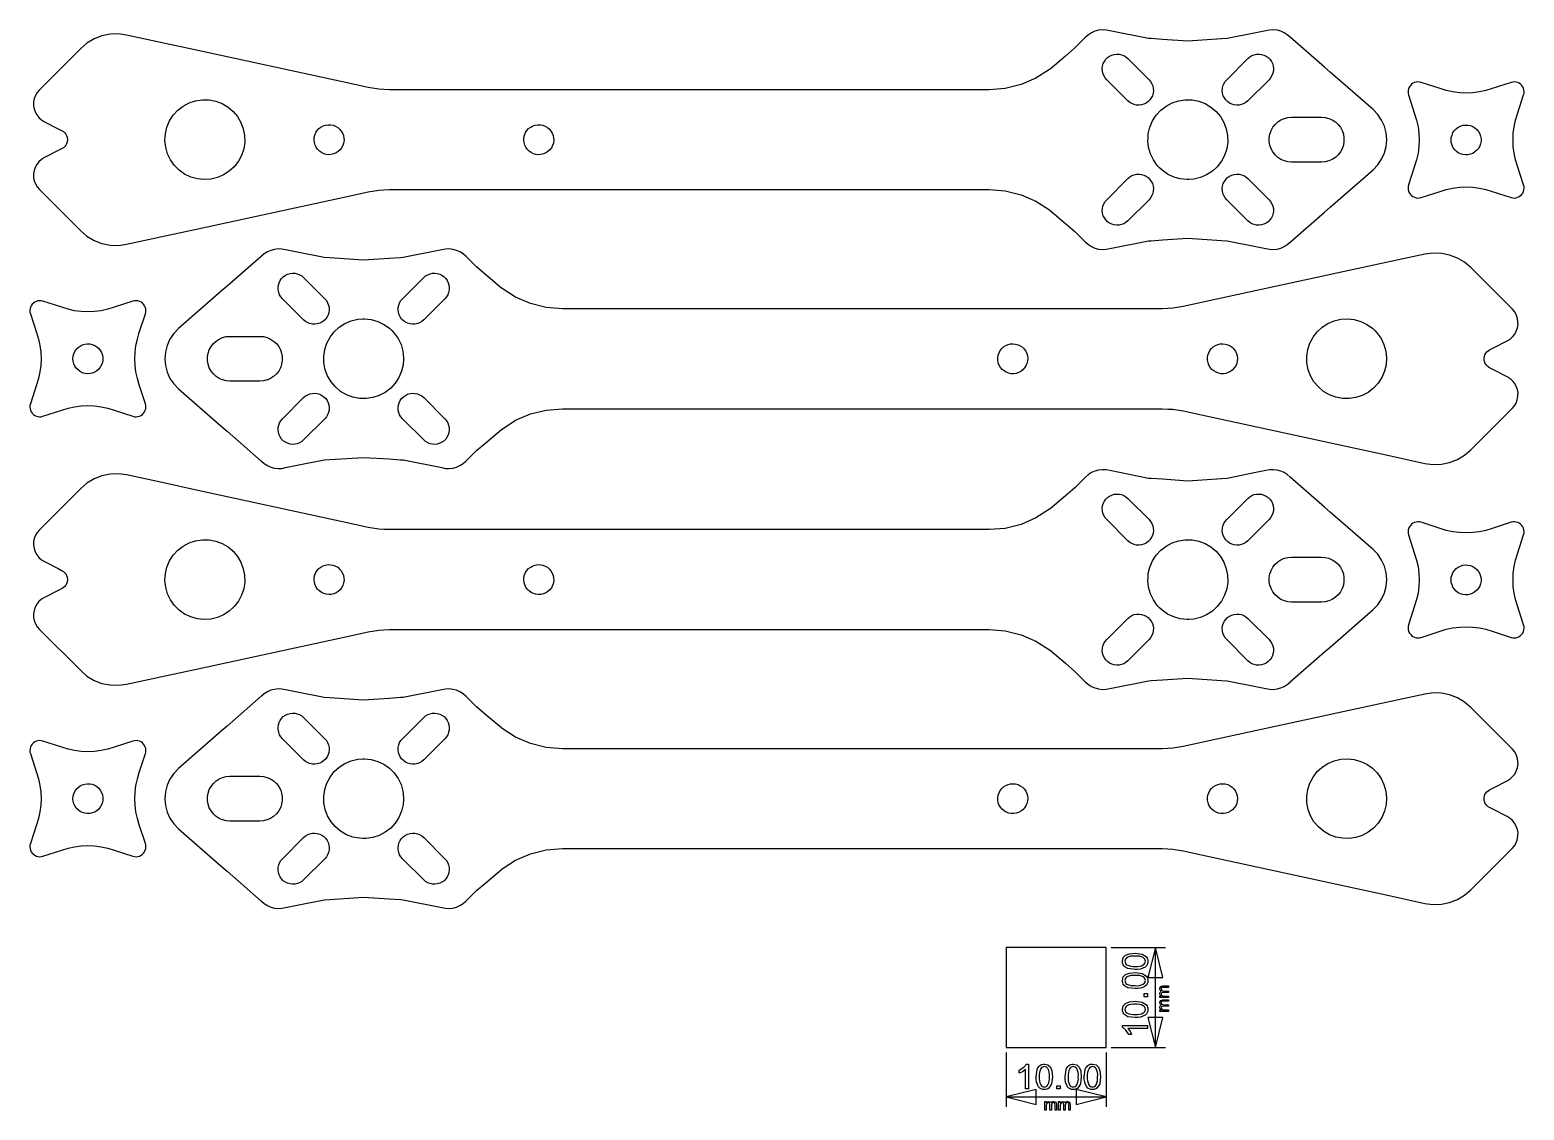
# Model space of a CAD drawing. Header units: millimetres. Extents: x 406 to 556, y -8 to 100.
import ezdxf

# ---------------------------------------------------------------- set-up
doc = ezdxf.new("R2010")
doc.units = ezdxf.units.MM
doc.header["$MEASUREMENT"] = 0
for name, color, linetype, true_color in [('aux', 2, 'Continuous', 0xffff00), ('corte ext', 1, 'Continuous', 0xff0000), ('corte int', 4, 'Continuous', 0x00ffff)]:
    doc.layers.add(name, color=color, linetype=linetype, true_color=true_color)

msp = doc.modelspace()

# ---------------------------------------------------------------- linework, layer by layer
at = {"layer": 'aux'}
for p, q in [((514.18, 8.21), (519.61, 8.21)), ((518.61, 8.21), (517.86, 5.21)), ((519.36, 5.21), (518.61, 8.21)), ((518.61, -1.79), (518.61, 8.21)), ((517.86, 5.21), (519.36, 5.21)), ((517.86, 1.21), (518.61, -1.79)), ((519.36, 1.21), (517.86, 1.21)), ((518.61, -1.79), (519.36, 1.21)), ((503.68, -2.29), (503.68, -7.75)), ((513.68, -2.29), (513.68, -7.75)), ((514.18, -1.79), (519.61, -1.79)), ((506.68, -6), (503.68, -6.75)), ((503.68, -6.75), (506.68, -7.5)), ((503.68, -6.75), (513.68, -6.75)), ((506.68, -7.5), (506.68, -6)), ((510.68, -6), (510.68, -7.5)), ((513.68, -6.75), (510.68, -6)), ((510.68, -7.5), (513.68, -6.75))]:
    msp.add_line(p, q, dxfattribs=at)
for points in [[(503.68, -1.79), (513.68, -1.79), (513.68, 8.21), (503.68, 8.21)], [(517.81, 3.28), (517.48, 3.28), (517.48, 3.61), (517.81, 3.61)], [(517.81, 0.42), (517.81, 0.12), (515.86, 0.12), (516.07, -0.17), (516.23, -0.5), (515.94, -0.5), (515.64, -0.05), (515.31, 0.23), (515.31, 0.42)], [(505.89, -5.95), (505.59, -5.95), (505.59, -4.01), (505.3, -4.22), (504.97, -4.37), (504.97, -4.08), (505.42, -3.78), (505.7, -3.45), (505.89, -3.45)], [(508.75, -5.95), (508.75, -5.62), (509.08, -5.62), (509.08, -5.95)]]:
    msp.add_lwpolyline(points, close=True, dxfattribs=at)
for points in [[(516.59, 6.02), (515.86, 6.11, -0.154466), (515.46, 6.38, -0.187755), (515.31, 6.84), (515.38, 7.2), (515.62, 7.44), (516, 7.59), (516.59, 7.65), (517.29, 7.56), (517.72, 7.29, -0.165548), (517.85, 6.84, -0.241513), (517.6, 6.26, -0.152463)], [(516.59, 6.32, 0.145958), (517.4, 6.48, 0.561777), (517.4, 7.2, 0.145958), (516.59, 7.35, 0.145827), (515.76, 7.2, 0.245653), (515.56, 6.84, 0.27203), (515.74, 6.49, 0.138863)], [(516.59, 4.1), (515.86, 4.19, -0.154466), (515.46, 4.46, -0.187755), (515.31, 4.91), (515.38, 5.27), (515.62, 5.51), (516, 5.66), (516.59, 5.72), (517.29, 5.63), (517.72, 5.36, -0.165548), (517.85, 4.91, -0.241513), (517.6, 4.34, -0.152463)], [(516.59, 4.4, 0.145958), (517.4, 4.55, 0.561777), (517.4, 5.27, 0.145958), (516.59, 5.42, 0.145827), (515.76, 5.27, 0.245653), (515.56, 4.91, 0.27203), (515.74, 4.56, 0.138863)], [(519.93, 3.2), (519.06, 3.2), (519.06, 3.33), (519.19, 3.33), (519.09, 3.44), (519.05, 3.59), (519.09, 3.75), (519.2, 3.83, -0.266819), (519.05, 4.1), (519.12, 4.3), (519.34, 4.37), (519.93, 4.37), (519.93, 4.22), (519.39, 4.22), (519.26, 4.21), (519.2, 4.16), (519.18, 4.07), (519.24, 3.92), (519.43, 3.86), (519.93, 3.86), (519.93, 3.71), (519.37, 3.71), (519.22, 3.68), (519.18, 3.56), (519.21, 3.44), (519.3, 3.37), (519.48, 3.34), (519.93, 3.34)], [(516.59, 1.2), (515.86, 1.29, -0.154466), (515.46, 1.57, -0.187755), (515.31, 2.02), (515.38, 2.38), (515.62, 2.62), (516, 2.77), (516.59, 2.83), (517.29, 2.74), (517.72, 2.47, -0.165548), (517.85, 2.02, -0.241513), (517.6, 1.45, -0.152463)], [(516.59, 1.51, 0.145958), (517.4, 1.66, 0.561777), (517.4, 2.38, 0.145958), (516.59, 2.53, 0.145827), (515.76, 2.38, 0.245653), (515.56, 2.02, 0.27203), (515.74, 1.67, 0.138863)], [(519.93, 1.82), (519.06, 1.82), (519.06, 1.95), (519.19, 1.95), (519.09, 2.06), (519.05, 2.21), (519.09, 2.36), (519.2, 2.45, -0.266819), (519.05, 2.72), (519.12, 2.92), (519.34, 2.98), (519.93, 2.98), (519.93, 2.84), (519.39, 2.84), (519.26, 2.83), (519.2, 2.77), (519.18, 2.69), (519.24, 2.53), (519.43, 2.47), (519.93, 2.47), (519.93, 2.33), (519.37, 2.33), (519.22, 2.29), (519.18, 2.18), (519.21, 2.06), (519.3, 1.99), (519.48, 1.96), (519.93, 1.96)], [(506.67, -4.73), (506.76, -4.01, -0.154466), (507.04, -3.6, -0.187755), (507.49, -3.45), (507.85, -3.53), (508.09, -3.77), (508.24, -4.14), (508.3, -4.73), (508.21, -5.44), (507.94, -5.86, -0.165548), (507.49, -6, -0.241513), (506.91, -5.74, -0.152463)], [(506.98, -4.73, 0.145958), (507.13, -5.54, 0.561777), (507.85, -5.54, 0.145958), (508, -4.73, 0.145827), (507.85, -3.9, 0.245653), (507.49, -3.71, 0.27203), (507.14, -3.89, 0.138863)], [(509.57, -4.73), (509.66, -4.01, -0.154466), (509.93, -3.6, -0.187755), (510.38, -3.45), (510.74, -3.53), (510.98, -3.77), (511.13, -4.14), (511.19, -4.73), (511.1, -5.44), (510.83, -5.86, -0.165548), (510.38, -6, -0.241513), (509.81, -5.74, -0.152463)], [(509.87, -4.73, 0.145958), (510.02, -5.54, 0.561777), (510.74, -5.54, 0.145958), (510.89, -4.73, 0.145827), (510.74, -3.9, 0.245653), (510.38, -3.71, 0.27203), (510.03, -3.89, 0.138863)], [(511.49, -4.73), (511.58, -4.01, -0.154466), (511.85, -3.6, -0.187755), (512.31, -3.45), (512.67, -3.53), (512.91, -3.77), (513.06, -4.14), (513.12, -4.73), (513.03, -5.44), (512.76, -5.86, -0.165548), (512.31, -6, -0.241513), (511.73, -5.74, -0.152463)], [(511.79, -4.73, 0.145958), (511.95, -5.54, 0.561777), (512.67, -5.54, 0.145958), (512.82, -4.73, 0.145827), (512.67, -3.9, 0.245653), (512.31, -3.71, 0.27203), (511.96, -3.89, 0.138863)], [(507.54, -8.07), (507.54, -7.2), (507.67, -7.2), (507.67, -7.33), (507.78, -7.23), (507.93, -7.19), (508.09, -7.23), (508.17, -7.34, -0.266819), (508.44, -7.19), (508.64, -7.26), (508.71, -7.48), (508.71, -8.07), (508.56, -8.07), (508.56, -7.53), (508.55, -7.4), (508.5, -7.34), (508.41, -7.32), (508.26, -7.38), (508.2, -7.57), (508.2, -8.07), (508.05, -8.07), (508.05, -7.51), (508.02, -7.37), (507.9, -7.32), (507.78, -7.35), (507.71, -7.44), (507.68, -7.62), (507.68, -8.07)], [(508.92, -8.07), (508.92, -7.2), (509.05, -7.2), (509.05, -7.33), (509.16, -7.23), (509.31, -7.19), (509.47, -7.23), (509.56, -7.34, -0.266819), (509.82, -7.19), (510.02, -7.26), (510.09, -7.48), (510.09, -8.07), (509.95, -8.07), (509.95, -7.53), (509.93, -7.4), (509.88, -7.34), (509.79, -7.32), (509.64, -7.38), (509.58, -7.57), (509.58, -8.07), (509.43, -8.07), (509.43, -7.51), (509.4, -7.37), (509.28, -7.32), (509.17, -7.35), (509.09, -7.44), (509.07, -7.62), (509.07, -8.07)]]:
    msp.add_lwpolyline(points, format="xyb", close=True, dxfattribs=at)
at = {"layer": 'corte ext'}
for points in [[(540.41, 92.13), (536.11, 95.87), (535.55, 96.37), (532.11, 99.37), (532.1, 99.38), (531.82, 99.62), (531.5, 99.82), (531.16, 99.97), (530.8, 100.07), (530.42, 100.11), (530.05, 100.09), (529.68, 100.02), (528.68, 99.82), (525.81, 99.25), (525.24, 99.21), (521.86, 98.99), (519.31, 99.15), (518.18, 99.23), (517.91, 99.25), (514.04, 100.02), (513.67, 100.09), (513.29, 100.11), (512.92, 100.07), (512.56, 99.97), (512.22, 99.82), (511.9, 99.62), (511.62, 99.38), (510.55, 98.31), (509.59, 97.49), (508.06, 96.19), (508.01, 96.15), (506.64, 95.28), (505.15, 94.64), (503.58, 94.25), (501.96, 94.11), (487.29, 94.11), (477.29, 94.11), (451.36, 94.11), (441.91, 94.11), (441.33, 94.15), (440.84, 94.17), (439.79, 94.34), (437.2, 94.9), (422.41, 98.11), (419.45, 98.75), (415.58, 99.59), (414.76, 99.7), (413.93, 99.67), (413.11, 99.5), (412.34, 99.2), (411.62, 98.78), (410.99, 98.24), (406.85, 94.1), (406.63, 93.84), (406.46, 93.55), (406.34, 93.23), (406.27, 92.89), (406.27, 92.66), (406.27, 92.55), (406.32, 92.21), (406.43, 91.89), (406.59, 91.59), (406.81, 91.32), (407.06, 91.09), (407.35, 90.91), (408.72, 90.21), (409.12, 90), (409.26, 89.92), (409.39, 89.8), (409.49, 89.67), (409.58, 89.52), (409.63, 89.37), (409.65, 89.28), (409.66, 89.2), (409.66, 89.03), (409.65, 88.95), (409.63, 88.86), (409.58, 88.7), (409.49, 88.56), (409.39, 88.43), (409.26, 88.31), (409.12, 88.22), (408.72, 88.02), (407.35, 87.32), (407.06, 87.14), (406.81, 86.91), (406.59, 86.64), (406.43, 86.34), (406.32, 86.02), (406.27, 85.68), (406.27, 85.57), (406.27, 85.34), (406.34, 85), (406.46, 84.68), (406.63, 84.39), (406.85, 84.13), (410.99, 79.99), (411.62, 79.45), (412.34, 79.03), (413.11, 78.73), (413.93, 78.56), (414.76, 78.53), (415.58, 78.64), (419.45, 79.48), (422.41, 80.12), (437.2, 83.33), (439.79, 83.89), (440.84, 84.06), (441.33, 84.08), (441.91, 84.11), (451.36, 84.11), (487.29, 84.11), (501.96, 84.11), (503.58, 83.98), (505.15, 83.59), (506.64, 82.95), (508.01, 82.08), (508.06, 82.03), (509.59, 80.73), (510.55, 79.92), (511.62, 78.85), (511.9, 78.61), (512.22, 78.41), (512.56, 78.26), (512.92, 78.16), (513.29, 78.12), (513.67, 78.14), (514.04, 78.21), (517.91, 78.98), (518.18, 79), (519.31, 79.08), (521.86, 79.24), (525.24, 79.02), (525.81, 78.98), (528.68, 78.41), (529.68, 78.21), (530.05, 78.14), (530.42, 78.12), (530.8, 78.16), (531.16, 78.26), (531.5, 78.41), (531.82, 78.61), (532.1, 78.85), (532.11, 78.86), (535.55, 81.86), (536.11, 82.35), (540.41, 86.1), (540.88, 86.59), (541.26, 87.16), (541.55, 87.78), (541.72, 88.44), (541.78, 89.11), (541.72, 89.79), (541.55, 90.45), (541.26, 91.07), (540.88, 91.64)], [(543.91, 84.25), (543.93, 84.08), (543.97, 83.92), (544.05, 83.77), (544.14, 83.63), (544.26, 83.51), (544.4, 83.41), (544.55, 83.34), (544.72, 83.29), (544.88, 83.27), (545.05, 83.28), (545.22, 83.32), (547.11, 83.93), (547.74, 84.13), (548.39, 84.27), (549.05, 84.36), (549.72, 84.39), (550.39, 84.36), (551.05, 84.27), (551.7, 84.13), (552.34, 83.93), (554.22, 83.32), (554.39, 83.28), (554.56, 83.27), (554.72, 83.29), (554.89, 83.34), (555.04, 83.41), (555.18, 83.51), (555.3, 83.63), (555.39, 83.77), (555.47, 83.92), (555.51, 84.08), (555.53, 84.25), (555.52, 84.42), (555.48, 84.58), (554.87, 86.47), (554.67, 87.11), (554.53, 87.76), (554.45, 88.42), (554.42, 89.08), (554.45, 89.75), (554.53, 90.41), (554.67, 91.06), (554.87, 91.7), (555.48, 93.59), (555.52, 93.75), (555.53, 93.92), (555.51, 94.09), (555.47, 94.25), (555.39, 94.4), (555.3, 94.54), (555.18, 94.66), (555.04, 94.76), (554.89, 94.83), (554.72, 94.88), (554.56, 94.89), (554.39, 94.88), (554.22, 94.85), (552.34, 94.24), (551.7, 94.04), (551.05, 93.89), (550.39, 93.81), (549.72, 93.78), (549.05, 93.81), (548.39, 93.89), (547.74, 94.04), (547.11, 94.24), (545.22, 94.85), (545.05, 94.88), (544.88, 94.89), (544.72, 94.88), (544.55, 94.83), (544.4, 94.76), (544.26, 94.66), (544.14, 94.54), (544.05, 94.4), (543.97, 94.25), (543.93, 94.09), (543.91, 93.92), (543.92, 93.75), (543.96, 93.59), (544.57, 91.7), (544.77, 91.06), (544.91, 90.41), (545, 89.75), (545.02, 89.08), (545, 88.42), (544.91, 87.76), (544.77, 87.11), (544.57, 86.47), (543.96, 84.58), (543.92, 84.42)], [(420.78, 64.16), (425.07, 60.41), (425.64, 59.92), (429.07, 56.92), (429.08, 56.91), (429.37, 56.67), (429.68, 56.47), (430.03, 56.32), (430.39, 56.22), (430.76, 56.18), (431.13, 56.19), (431.5, 56.27), (432.51, 56.47), (435.38, 57.04), (435.95, 57.08), (439.32, 57.3), (441.87, 57.14), (443.01, 57.06), (443.27, 57.04), (447.15, 56.27), (447.52, 56.19), (447.89, 56.18), (448.26, 56.22), (448.62, 56.32), (448.97, 56.47), (449.28, 56.67), (449.57, 56.91), (450.64, 57.98), (451.59, 58.79), (453.12, 60.09), (453.18, 60.14), (454.54, 61.01), (456.03, 61.65), (457.61, 62.04), (459.22, 62.17), (473.9, 62.17), (483.9, 62.17), (509.82, 62.17), (519.28, 62.17), (519.86, 62.14), (520.34, 62.12), (521.4, 61.95), (523.98, 61.39), (538.77, 58.18), (541.73, 57.54), (545.6, 56.7), (546.43, 56.59), (547.26, 56.62), (548.07, 56.79), (548.85, 57.09), (549.56, 57.51), (550.2, 58.05), (554.34, 62.18), (554.56, 62.45), (554.73, 62.74), (554.85, 63.06), (554.91, 63.4), (554.91, 63.63), (554.92, 63.74), (554.86, 64.08), (554.75, 64.4), (554.59, 64.7), (554.38, 64.97), (554.12, 65.2), (553.83, 65.38), (552.46, 66.08), (552.07, 66.28), (551.92, 66.37), (551.8, 66.49), (551.69, 66.62), (551.61, 66.76), (551.55, 66.92), (551.54, 67.01), (551.52, 67.09), (551.52, 67.26), (551.54, 67.34), (551.55, 67.42), (551.61, 67.58), (551.69, 67.73), (551.8, 67.86), (551.92, 67.98), (552.07, 68.06), (552.46, 68.27), (553.83, 68.97), (554.12, 69.15), (554.38, 69.38), (554.59, 69.65), (554.75, 69.95), (554.86, 70.27), (554.92, 70.61), (554.91, 70.72), (554.91, 70.95), (554.85, 71.29), (554.73, 71.61), (554.56, 71.9), (554.34, 72.16), (550.2, 76.3), (549.56, 76.84), (548.85, 77.26), (548.07, 77.56), (547.26, 77.73), (546.43, 77.76), (545.6, 77.65), (541.73, 76.81), (538.77, 76.17), (523.98, 72.96), (521.4, 72.4), (520.34, 72.23), (519.86, 72.2), (519.28, 72.17), (509.82, 72.17), (473.9, 72.17), (459.22, 72.17), (457.61, 72.31), (456.03, 72.7), (454.54, 73.34), (453.18, 74.21), (453.12, 74.25), (451.59, 75.55), (450.64, 76.37), (449.57, 77.44), (449.28, 77.68), (448.97, 77.88), (448.62, 78.03), (448.26, 78.13), (447.89, 78.17), (447.52, 78.15), (447.15, 78.08), (443.27, 77.31), (443.01, 77.29), (441.87, 77.21), (439.32, 77.04), (435.95, 77.27), (435.38, 77.31), (432.51, 77.88), (431.5, 78.08), (431.13, 78.15), (430.76, 78.17), (430.39, 78.13), (430.03, 78.03), (429.68, 77.88), (429.37, 77.68), (429.08, 77.44), (429.07, 77.43), (425.64, 74.43), (425.07, 73.93), (420.78, 70.19), (420.3, 69.7), (419.92, 69.13), (419.64, 68.51), (419.47, 67.85), (419.41, 67.17), (419.47, 66.49), (419.64, 65.84), (419.92, 65.21), (420.3, 64.65)], [(405.9, 62.34), (405.92, 62.17), (405.97, 62.01), (406.04, 61.86), (406.14, 61.72), (406.26, 61.6), (406.39, 61.5), (406.55, 61.43), (406.71, 61.38), (406.87, 61.36), (407.04, 61.37), (407.21, 61.41), (409.1, 62.02), (409.73, 62.22), (410.38, 62.36), (411.05, 62.45), (411.71, 62.48), (412.38, 62.45), (413.04, 62.36), (413.69, 62.22), (414.33, 62.02), (416.22, 61.41), (416.38, 61.37), (416.55, 61.36), (416.72, 61.38), (416.88, 61.43), (417.03, 61.5), (417.17, 61.6), (417.29, 61.72), (417.38, 61.86), (417.46, 62.01), (417.5, 62.17), (417.52, 62.34), (417.51, 62.51), (417.47, 62.67), (416.86, 64.56), (416.67, 65.2), (416.52, 65.85), (416.44, 66.51), (416.41, 67.17), (416.44, 67.84), (416.52, 68.5), (416.67, 69.15), (416.86, 69.79), (417.47, 71.68), (417.51, 71.84), (417.52, 72.01), (417.5, 72.18), (417.46, 72.34), (417.38, 72.49), (417.29, 72.63), (417.17, 72.75), (417.03, 72.85), (416.88, 72.92), (416.72, 72.97), (416.55, 72.99), (416.38, 72.98), (416.22, 72.94), (414.33, 72.33), (413.69, 72.13), (413.04, 71.99), (412.38, 71.9), (411.71, 71.87), (411.05, 71.9), (410.38, 71.99), (409.73, 72.13), (409.1, 72.33), (407.21, 72.94), (407.04, 72.98), (406.87, 72.99), (406.71, 72.97), (406.55, 72.92), (406.39, 72.85), (406.26, 72.75), (406.14, 72.63), (406.04, 72.49), (405.97, 72.34), (405.92, 72.18), (405.9, 72.01), (405.91, 71.84), (405.95, 71.68), (406.56, 69.79), (406.76, 69.15), (406.9, 68.5), (406.99, 67.84), (407.02, 67.17), (406.99, 66.51), (406.9, 65.85), (406.76, 65.2), (406.56, 64.56), (405.95, 62.67), (405.91, 62.51)], [(540.41, 48.08), (536.11, 51.82), (535.55, 52.32), (532.11, 55.32), (532.1, 55.33), (531.82, 55.57), (531.5, 55.77), (531.16, 55.92), (530.8, 56.02), (530.42, 56.06), (530.05, 56.04), (529.68, 55.97), (528.68, 55.77), (525.81, 55.19), (525.24, 55.16), (521.86, 54.93), (519.31, 55.1), (518.18, 55.18), (517.91, 55.19), (514.04, 55.97), (513.67, 56.04), (513.29, 56.06), (512.92, 56.02), (512.56, 55.92), (512.22, 55.77), (511.9, 55.57), (511.62, 55.33), (510.55, 54.26), (509.59, 53.44), (508.06, 52.14), (508.01, 52.1), (506.64, 51.23), (505.15, 50.59), (503.58, 50.19), (501.96, 50.06), (487.29, 50.06), (477.29, 50.06), (451.36, 50.06), (441.91, 50.06), (441.33, 50.09), (440.84, 50.12), (439.79, 50.29), (437.2, 50.85), (422.41, 54.06), (419.45, 54.7), (415.58, 55.54), (414.76, 55.65), (413.93, 55.62), (413.11, 55.45), (412.34, 55.15), (411.62, 54.73), (410.99, 54.19), (406.85, 50.05), (406.63, 49.79), (406.46, 49.5), (406.34, 49.17), (406.27, 48.84), (406.27, 48.61), (406.27, 48.5), (406.32, 48.16), (406.43, 47.84), (406.59, 47.53), (406.81, 47.27), (407.06, 47.04), (407.35, 46.86), (408.72, 46.16), (409.12, 45.95), (409.26, 45.86), (409.39, 45.75), (409.49, 45.62), (409.58, 45.47), (409.63, 45.31), (409.65, 45.23), (409.66, 45.15), (409.66, 44.98), (409.65, 44.89), (409.63, 44.81), (409.58, 44.65), (409.49, 44.51), (409.39, 44.37), (409.26, 44.26), (409.12, 44.17), (408.72, 43.97), (407.35, 43.27), (407.06, 43.09), (406.81, 42.86), (406.59, 42.59), (406.43, 42.29), (406.32, 41.97), (406.27, 41.63), (406.27, 41.52), (406.27, 41.29), (406.34, 40.95), (406.46, 40.63), (406.63, 40.34), (406.85, 40.07), (410.99, 35.94), (411.62, 35.4), (412.34, 34.97), (413.11, 34.67), (413.93, 34.51), (414.76, 34.48), (415.58, 34.59), (419.45, 35.42), (422.41, 36.07), (437.2, 39.27), (439.79, 39.84), (440.84, 40.01), (441.33, 40.03), (441.91, 40.06), (451.36, 40.06), (487.29, 40.06), (501.96, 40.06), (503.58, 39.93), (505.15, 39.54), (506.64, 38.9), (508.01, 38.03), (508.06, 37.98), (509.59, 36.68), (510.55, 35.87), (511.62, 34.8), (511.9, 34.56), (512.22, 34.36), (512.56, 34.21), (512.92, 34.11), (513.29, 34.07), (513.67, 34.08), (514.04, 34.15), (517.91, 34.93), (518.18, 34.95), (519.31, 35.02), (521.86, 35.19), (525.24, 34.97), (525.81, 34.93), (528.68, 34.36), (529.68, 34.15), (530.05, 34.08), (530.42, 34.07), (530.8, 34.11), (531.16, 34.21), (531.5, 34.36), (531.82, 34.56), (532.1, 34.8), (532.11, 34.81), (535.55, 37.81), (536.11, 38.3), (540.41, 42.05), (540.88, 42.54), (541.26, 43.1), (541.55, 43.72), (541.72, 44.38), (541.78, 45.06), (541.72, 45.74), (541.55, 46.4), (541.26, 47.02), (540.88, 47.59)], [(543.91, 40.2), (543.93, 40.03), (543.97, 39.87), (544.05, 39.71), (544.14, 39.58), (544.26, 39.46), (544.4, 39.36), (544.55, 39.29), (544.72, 39.24), (544.88, 39.22), (545.05, 39.23), (545.22, 39.27), (547.11, 39.88), (547.74, 40.08), (548.39, 40.22), (549.05, 40.31), (549.72, 40.34), (550.39, 40.31), (551.05, 40.22), (551.7, 40.08), (552.34, 39.88), (554.22, 39.27), (554.39, 39.23), (554.56, 39.22), (554.72, 39.24), (554.89, 39.29), (555.04, 39.36), (555.18, 39.46), (555.3, 39.58), (555.39, 39.71), (555.47, 39.87), (555.51, 40.03), (555.53, 40.2), (555.52, 40.36), (555.48, 40.53), (554.87, 42.42), (554.67, 43.05), (554.53, 43.71), (554.45, 44.37), (554.42, 45.03), (554.45, 45.7), (554.53, 46.36), (554.67, 47.01), (554.87, 47.65), (555.48, 49.54), (555.52, 49.7), (555.53, 49.87), (555.51, 50.04), (555.47, 50.2), (555.39, 50.35), (555.3, 50.49), (555.18, 50.61), (555.04, 50.71), (554.89, 50.78), (554.72, 50.82), (554.56, 50.84), (554.39, 50.83), (554.22, 50.8), (552.34, 50.18), (551.7, 49.99), (551.05, 49.84), (550.39, 49.76), (549.72, 49.73), (549.05, 49.76), (548.39, 49.84), (547.74, 49.99), (547.11, 50.18), (545.22, 50.8), (545.05, 50.83), (544.88, 50.84), (544.72, 50.82), (544.55, 50.78), (544.4, 50.71), (544.26, 50.61), (544.14, 50.49), (544.05, 50.35), (543.97, 50.2), (543.93, 50.04), (543.91, 49.87), (543.92, 49.7), (543.96, 49.54), (544.57, 47.65), (544.77, 47.01), (544.91, 46.36), (545, 45.7), (545.02, 45.03), (545, 44.37), (544.91, 43.71), (544.77, 43.05), (544.57, 42.42), (543.96, 40.53), (543.92, 40.36)], [(420.78, 20.11), (425.07, 16.36), (425.64, 15.87), (429.07, 12.87), (429.08, 12.86), (429.37, 12.62), (429.68, 12.42), (430.03, 12.27), (430.39, 12.17), (430.76, 12.13), (431.13, 12.14), (431.5, 12.21), (432.51, 12.42), (435.38, 12.99), (435.95, 13.03), (439.32, 13.25), (441.87, 13.08), (443.01, 13.01), (443.27, 12.99), (447.15, 12.21), (447.52, 12.14), (447.89, 12.13), (448.26, 12.17), (448.62, 12.27), (448.97, 12.42), (449.28, 12.62), (449.57, 12.86), (450.64, 13.93), (451.59, 14.74), (453.12, 16.04), (453.18, 16.09), (454.54, 16.96), (456.03, 17.6), (457.61, 17.99), (459.22, 18.12), (473.9, 18.12), (483.9, 18.12), (509.82, 18.12), (519.28, 18.12), (519.86, 18.09), (520.34, 18.07), (521.4, 17.9), (523.98, 17.33), (538.77, 14.13), (541.73, 13.48), (545.6, 12.64), (546.43, 12.54), (547.26, 12.57), (548.07, 12.73), (548.85, 13.03), (549.56, 13.46), (550.2, 14), (554.34, 18.13), (554.56, 18.4), (554.73, 18.69), (554.85, 19.01), (554.91, 19.35), (554.91, 19.58), (554.92, 19.69), (554.86, 20.03), (554.75, 20.35), (554.59, 20.65), (554.38, 20.92), (554.12, 21.15), (553.83, 21.33), (552.46, 22.03), (552.07, 22.23), (551.92, 22.32), (551.8, 22.43), (551.69, 22.57), (551.61, 22.71), (551.55, 22.87), (551.54, 22.95), (551.52, 23.04), (551.52, 23.21), (551.54, 23.29), (551.55, 23.37), (551.61, 23.53), (551.69, 23.68), (551.8, 23.81), (551.92, 23.92), (552.07, 24.01), (552.46, 24.22), (553.83, 24.92), (554.12, 25.1), (554.38, 25.33), (554.59, 25.59), (554.75, 25.89), (554.86, 26.22), (554.92, 26.56), (554.91, 26.67), (554.91, 26.9), (554.85, 27.23), (554.73, 27.55), (554.56, 27.85), (554.34, 28.11), (550.2, 32.25), (549.56, 32.79), (548.85, 33.21), (548.07, 33.51), (547.26, 33.68), (546.43, 33.71), (545.6, 33.6), (541.73, 32.76), (538.77, 32.12), (523.98, 28.91), (521.4, 28.35), (520.34, 28.18), (519.86, 28.15), (519.28, 28.12), (509.82, 28.12), (473.9, 28.12), (459.22, 28.12), (457.61, 28.25), (456.03, 28.64), (454.54, 29.28), (453.18, 30.16), (453.12, 30.2), (451.59, 31.5), (450.64, 32.31), (449.57, 33.39), (449.28, 33.63), (448.97, 33.83), (448.62, 33.98), (448.26, 34.07), (447.89, 34.12), (447.52, 34.1), (447.15, 34.03), (443.27, 33.25), (443.01, 33.24), (441.87, 33.16), (439.32, 32.99), (435.95, 33.22), (435.38, 33.25), (432.51, 33.83), (431.5, 34.03), (431.13, 34.1), (430.76, 34.12), (430.39, 34.07), (430.03, 33.98), (429.68, 33.83), (429.37, 33.63), (429.08, 33.39), (429.07, 33.38), (425.64, 30.38), (425.07, 29.88), (420.78, 26.14), (420.3, 25.65), (419.92, 25.08), (419.64, 24.46), (419.47, 23.8), (419.41, 23.12), (419.47, 22.44), (419.64, 21.78), (419.92, 21.16), (420.3, 20.6)], [(405.9, 18.29), (405.92, 18.12), (405.97, 17.96), (406.04, 17.8), (406.14, 17.67), (406.26, 17.55), (406.39, 17.45), (406.55, 17.38), (406.71, 17.33), (406.87, 17.31), (407.04, 17.32), (407.21, 17.36), (409.1, 17.97), (409.73, 18.17), (410.38, 18.31), (411.05, 18.4), (411.71, 18.43), (412.38, 18.4), (413.04, 18.31), (413.69, 18.17), (414.33, 17.97), (416.22, 17.36), (416.38, 17.32), (416.55, 17.31), (416.72, 17.33), (416.88, 17.38), (417.03, 17.45), (417.17, 17.55), (417.29, 17.67), (417.38, 17.8), (417.46, 17.96), (417.5, 18.12), (417.52, 18.29), (417.51, 18.45), (417.47, 18.62), (416.86, 20.51), (416.67, 21.14), (416.52, 21.8), (416.44, 22.46), (416.41, 23.12), (416.44, 23.79), (416.52, 24.45), (416.67, 25.1), (416.86, 25.74), (417.47, 27.63), (417.51, 27.79), (417.52, 27.96), (417.5, 28.13), (417.46, 28.29), (417.38, 28.44), (417.29, 28.58), (417.17, 28.7), (417.03, 28.8), (416.88, 28.87), (416.72, 28.92), (416.55, 28.93), (416.38, 28.92), (416.22, 28.89), (414.33, 28.28), (413.69, 28.08), (413.04, 27.93), (412.38, 27.85), (411.71, 27.82), (411.05, 27.85), (410.38, 27.93), (409.73, 28.08), (409.1, 28.28), (407.21, 28.89), (407.04, 28.92), (406.87, 28.93), (406.71, 28.92), (406.55, 28.87), (406.39, 28.8), (406.26, 28.7), (406.14, 28.58), (406.04, 28.44), (405.97, 28.29), (405.92, 28.13), (405.9, 27.96), (405.91, 27.79), (405.95, 27.63), (406.56, 25.74), (406.76, 25.1), (406.9, 24.45), (406.99, 23.79), (407.02, 23.12), (406.99, 22.46), (406.9, 21.8), (406.76, 21.14), (406.56, 20.51), (405.95, 18.62), (405.91, 18.45)]]:
    msp.add_lwpolyline(points, close=True, dxfattribs=at)
at = {"layer": 'corte int'}
for points in [[(517.97, 95.12), (518.13, 94.94), (518.26, 94.72), (518.35, 94.49), (518.4, 94.25), (518.41, 94), (518.38, 93.76), (518.31, 93.52), (518.2, 93.3), (518.05, 93.09), (517.88, 92.92), (517.68, 92.78), (517.45, 92.67), (517.22, 92.6), (516.97, 92.57), (516.72, 92.58), (516.48, 92.63), (516.25, 92.72), (516.04, 92.84), (515.85, 93), (513.73, 95.12), (513.57, 95.31), (513.44, 95.53), (513.35, 95.76), (513.3, 96), (513.29, 96.25), (513.32, 96.49), (513.39, 96.73), (513.5, 96.95), (513.64, 97.16), (513.82, 97.33), (514.02, 97.47), (514.24, 97.58), (514.48, 97.65), (514.73, 97.68), (514.97, 97.67), (515.22, 97.62), (515.45, 97.53), (515.66, 97.41), (515.85, 97.25)], [(530.07, 97.16), (530.22, 96.95), (530.33, 96.73), (530.4, 96.49), (530.43, 96.25), (530.42, 96), (530.37, 95.76), (530.28, 95.53), (530.15, 95.31), (529.99, 95.12), (527.87, 93), (527.68, 92.84), (527.47, 92.72), (527.24, 92.63), (526.99, 92.58), (526.75, 92.57), (526.5, 92.6), (526.26, 92.67), (526.04, 92.78), (525.84, 92.92), (525.66, 93.09), (525.52, 93.3), (525.41, 93.52), (525.34, 93.76), (525.31, 94), (525.32, 94.25), (525.37, 94.49), (525.46, 94.72), (525.59, 94.94), (525.75, 95.12), (527.87, 97.25), (528.06, 97.41), (528.27, 97.53), (528.5, 97.62), (528.74, 97.67), (528.99, 97.68), (529.24, 97.65), (529.48, 97.58), (529.7, 97.47), (529.9, 97.33)], [(426.25, 91.94), (426.69, 91.42), (427.04, 90.84), (427.27, 90.2), (427.4, 89.54), (427.42, 88.86), (427.32, 88.19), (427.1, 87.54), (426.79, 86.95), (426.37, 86.41), (425.87, 85.95), (425.3, 85.58), (424.68, 85.32), (424.02, 85.16), (423.34, 85.12), (422.67, 85.19), (422.01, 85.37), (421.4, 85.66), (420.85, 86.06), (420.6, 86.29), (420.37, 86.54), (419.98, 87.09), (419.68, 87.7), (419.5, 88.35), (419.43, 89.03), (419.47, 89.71), (419.63, 90.37), (419.89, 90.99), (420.26, 91.56), (420.72, 92.06), (421.26, 92.48), (421.86, 92.79), (422.5, 93.01), (423.17, 93.11), (423.85, 93.09), (424.52, 92.96), (425.15, 92.72), (425.74, 92.38)], [(524.69, 91.94), (525.12, 91.42), (525.47, 90.84), (525.71, 90.2), (525.84, 89.54), (525.85, 88.86), (525.75, 88.19), (525.54, 87.54), (525.22, 86.95), (524.81, 86.41), (524.31, 85.95), (523.74, 85.58), (523.11, 85.32), (522.45, 85.16), (521.96, 85.13), (521.77, 85.12), (521.1, 85.19), (520.45, 85.37), (519.83, 85.66), (519.28, 86.06), (519.03, 86.29), (518.8, 86.54), (518.41, 87.09), (518.12, 87.7), (517.93, 88.35), (517.86, 89.01), (517.86, 89.03), (517.87, 89.21), (517.9, 89.71), (518.06, 90.37), (518.33, 90.99), (518.69, 91.56), (519.15, 92.06), (519.69, 92.48), (520.29, 92.79), (520.93, 93.01), (521.6, 93.11), (521.95, 93.1), (522.28, 93.09), (522.95, 92.96), (523.58, 92.72), (524.17, 92.38)], [(536.91, 90.64), (537.13, 90.35), (537.31, 90.02), (537.43, 89.67), (537.49, 89.3), (537.49, 88.93), (537.43, 88.56), (537.31, 88.21), (537.13, 87.88), (536.91, 87.59), (536.63, 87.34), (536.32, 87.14), (535.98, 86.99), (535.62, 86.9), (535.25, 86.86), (532.25, 86.86), (531.88, 86.9), (531.52, 86.99), (531.45, 87.02), (531.18, 87.14), (530.87, 87.34), (530.6, 87.59), (530.37, 87.88), (530.19, 88.21), (530.16, 88.31), (530.07, 88.56), (530.01, 88.93), (530.01, 89.3), (530.07, 89.67), (530.16, 89.92), (530.19, 90.02), (530.37, 90.35), (530.6, 90.64), (530.87, 90.89), (531.18, 91.09), (531.45, 91.21), (531.52, 91.24), (531.88, 91.33), (532.25, 91.36), (535.25, 91.36), (535.62, 91.33), (535.98, 91.24), (536.32, 91.09), (536.63, 90.89)], [(436.92, 90.18), (437.08, 89.98), (437.21, 89.76), (437.3, 89.52), (437.35, 89.27), (437.36, 89.02), (437.32, 88.77), (437.24, 88.53), (437.12, 88.3), (436.96, 88.1), (436.78, 87.93), (436.56, 87.79), (436.33, 87.69), (436.08, 87.63), (435.83, 87.61), (435.57, 87.64), (435.33, 87.71), (435.1, 87.82), (434.89, 87.97), (434.8, 88.05), (434.71, 88.15), (434.57, 88.36), (434.46, 88.58), (434.39, 88.83), (434.36, 89.08), (434.38, 89.34), (434.43, 89.58), (434.53, 89.82), (434.67, 90.03), (434.84, 90.22), (435.05, 90.37), (435.27, 90.49), (435.51, 90.57), (435.76, 90.61), (436.02, 90.61), (436.27, 90.56), (436.51, 90.47), (436.73, 90.34)], [(457.92, 90.18), (458.08, 89.98), (458.21, 89.76), (458.3, 89.52), (458.35, 89.27), (458.36, 89.02), (458.32, 88.77), (458.24, 88.53), (458.12, 88.3), (457.96, 88.1), (457.78, 87.93), (457.56, 87.79), (457.33, 87.69), (457.08, 87.63), (456.83, 87.61), (456.57, 87.64), (456.33, 87.71), (456.1, 87.82), (455.89, 87.97), (455.8, 88.05), (455.71, 88.15), (455.57, 88.36), (455.46, 88.58), (455.39, 88.83), (455.36, 89.08), (455.38, 89.34), (455.43, 89.58), (455.53, 89.82), (455.67, 90.03), (455.84, 90.22), (456.05, 90.37), (456.27, 90.49), (456.51, 90.57), (456.76, 90.61), (457.02, 90.61), (457.27, 90.56), (457.51, 90.47), (457.73, 90.34)], [(548.22, 89.08), (548.24, 89.34), (548.31, 89.58), (548.41, 89.82), (548.55, 90.03), (548.73, 90.21), (548.93, 90.36), (549.16, 90.48), (549.4, 90.55), (549.66, 90.58), (549.91, 90.57), (550.16, 90.52), (550.4, 90.42), (550.61, 90.29), (550.8, 90.12), (550.96, 89.92), (551.09, 89.7), (551.17, 89.46), (551.22, 89.21), (551.22, 89.08), (551.22, 88.96), (551.17, 88.71), (551.09, 88.47), (550.96, 88.24), (550.8, 88.05), (550.61, 87.88), (550.4, 87.74), (550.16, 87.65), (549.91, 87.6), (549.66, 87.59), (549.4, 87.62), (549.16, 87.69), (548.93, 87.81), (548.73, 87.96), (548.55, 88.14), (548.41, 88.35), (548.31, 88.58), (548.24, 88.83)], [(518.05, 85.13), (518.2, 84.93), (518.31, 84.71), (518.38, 84.47), (518.41, 84.23), (518.4, 83.98), (518.35, 83.74), (518.26, 83.51), (518.13, 83.29), (517.97, 83.1), (515.85, 80.98), (515.66, 80.82), (515.45, 80.7), (515.22, 80.61), (514.97, 80.55), (514.73, 80.54), (514.48, 80.58), (514.24, 80.65), (514.02, 80.75), (513.82, 80.9), (513.64, 81.07), (513.5, 81.28), (513.39, 81.5), (513.32, 81.74), (513.29, 81.98), (513.3, 82.23), (513.35, 82.47), (513.44, 82.7), (513.57, 82.92), (513.73, 83.1), (515.85, 85.23), (516.04, 85.39), (516.25, 85.51), (516.48, 85.6), (516.72, 85.65), (516.97, 85.66), (517.22, 85.63), (517.45, 85.56), (517.68, 85.45), (517.88, 85.31)], [(529.99, 83.1), (530.15, 82.92), (530.28, 82.7), (530.37, 82.47), (530.42, 82.23), (530.43, 81.98), (530.4, 81.74), (530.33, 81.5), (530.22, 81.28), (530.07, 81.07), (529.9, 80.9), (529.7, 80.75), (529.48, 80.65), (529.24, 80.58), (528.99, 80.54), (528.74, 80.55), (528.5, 80.61), (528.27, 80.7), (528.06, 80.82), (527.87, 80.98), (525.75, 83.1), (525.59, 83.29), (525.46, 83.51), (525.37, 83.74), (525.32, 83.98), (525.31, 84.23), (525.34, 84.47), (525.41, 84.71), (525.52, 84.93), (525.66, 85.13), (525.84, 85.31), (526.04, 85.45), (526.26, 85.56), (526.5, 85.63), (526.75, 85.66), (526.99, 85.65), (527.24, 85.6), (527.47, 85.51), (527.68, 85.39), (527.87, 85.23)], [(431.19, 73.18), (431.03, 73.37), (430.91, 73.59), (430.82, 73.82), (430.77, 74.06), (430.76, 74.31), (430.79, 74.55), (430.86, 74.79), (430.97, 75.01), (431.11, 75.21), (431.28, 75.39), (431.49, 75.53), (431.71, 75.64), (431.95, 75.71), (432.19, 75.74), (432.44, 75.73), (432.68, 75.68), (432.91, 75.59), (433.13, 75.47), (433.31, 75.31), (435.44, 73.18), (435.6, 73), (435.72, 72.78), (435.81, 72.55), (435.86, 72.31), (435.87, 72.06), (435.84, 71.82), (435.77, 71.58), (435.66, 71.36), (435.52, 71.15), (435.34, 70.98), (435.14, 70.84), (434.92, 70.73), (434.68, 70.66), (434.44, 70.63), (434.19, 70.64), (433.95, 70.69), (433.72, 70.78), (433.5, 70.9), (433.31, 71.06)], [(443.13, 71.15), (442.99, 71.36), (442.88, 71.58), (442.81, 71.82), (442.78, 72.06), (442.79, 72.31), (442.84, 72.55), (442.93, 72.78), (443.05, 73), (443.21, 73.18), (445.34, 75.31), (445.52, 75.47), (445.74, 75.59), (445.97, 75.68), (446.21, 75.73), (446.46, 75.74), (446.7, 75.71), (446.94, 75.64), (447.16, 75.53), (447.37, 75.39), (447.54, 75.21), (447.68, 75.01), (447.79, 74.79), (447.86, 74.55), (447.89, 74.31), (447.88, 74.06), (447.83, 73.82), (447.74, 73.59), (447.62, 73.37), (447.46, 73.18), (445.34, 71.06), (445.15, 70.9), (444.93, 70.78), (444.7, 70.69), (444.46, 70.64), (444.21, 70.63), (443.97, 70.66), (443.73, 70.73), (443.51, 70.84), (443.31, 70.98)], [(436.5, 64.35), (436.06, 64.86), (435.72, 65.45), (435.48, 66.08), (435.35, 66.75), (435.33, 67.43), (435.43, 68.1), (435.65, 68.74), (435.96, 69.34), (436.38, 69.88), (436.88, 70.34), (437.45, 70.71), (438.07, 70.97), (438.73, 71.13), (439.23, 71.16), (439.41, 71.17), (440.08, 71.1), (440.74, 70.92), (441.35, 70.62), (441.9, 70.23), (442.15, 70), (442.38, 69.75), (442.77, 69.2), (443.07, 68.59), (443.25, 67.93), (443.32, 67.28), (443.32, 67.26), (443.31, 67.08), (443.28, 66.58), (443.12, 65.92), (442.86, 65.3), (442.49, 64.73), (442.03, 64.23), (441.49, 63.81), (440.89, 63.49), (440.25, 63.28), (439.58, 63.18), (439.23, 63.19), (438.9, 63.2), (438.24, 63.33), (437.6, 63.56), (437.02, 63.91)], [(534.93, 64.35), (534.49, 64.86), (534.15, 65.45), (533.91, 66.08), (533.78, 66.75), (533.77, 67.43), (533.87, 68.1), (534.08, 68.74), (534.4, 69.34), (534.81, 69.88), (535.31, 70.34), (535.88, 70.71), (536.51, 70.97), (537.17, 71.13), (537.84, 71.17), (538.52, 71.1), (539.17, 70.92), (539.78, 70.62), (540.34, 70.23), (540.59, 70), (540.82, 69.75), (541.21, 69.2), (541.5, 68.59), (541.69, 67.93), (541.76, 67.26), (541.71, 66.58), (541.56, 65.92), (541.29, 65.3), (540.92, 64.73), (540.46, 64.23), (539.93, 63.81), (539.33, 63.49), (538.68, 63.28), (538.01, 63.18), (537.33, 63.2), (536.67, 63.33), (536.03, 63.56), (535.45, 63.91)], [(424.28, 65.65), (424.05, 65.94), (423.87, 66.27), (423.75, 66.62), (423.69, 66.99), (423.69, 67.36), (423.75, 67.73), (423.87, 68.08), (424.05, 68.4), (424.28, 68.7), (424.55, 68.95), (424.86, 69.15), (425.2, 69.3), (425.56, 69.39), (425.93, 69.42), (428.93, 69.42), (429.3, 69.39), (429.66, 69.3), (429.73, 69.27), (430, 69.15), (430.31, 68.95), (430.59, 68.7), (430.82, 68.4), (430.99, 68.08), (431.03, 67.98), (431.11, 67.73), (431.18, 67.36), (431.18, 66.99), (431.11, 66.62), (431.03, 66.37), (430.99, 66.27), (430.82, 65.94), (430.59, 65.65), (430.31, 65.4), (430, 65.2), (429.73, 65.08), (429.66, 65.05), (429.3, 64.95), (428.93, 64.92), (425.93, 64.92), (425.56, 64.95), (425.2, 65.05), (424.86, 65.2), (424.55, 65.4)], [(410.21, 67.17), (410.23, 67.43), (410.3, 67.67), (410.4, 67.91), (410.54, 68.12), (410.72, 68.3), (410.93, 68.45), (411.15, 68.57), (411.4, 68.64), (411.65, 68.67), (411.9, 68.66), (412.15, 68.61), (412.39, 68.51), (412.6, 68.38), (412.79, 68.21), (412.95, 68.01), (413.08, 67.79), (413.16, 67.55), (413.21, 67.3), (413.21, 67.17), (413.21, 67.05), (413.16, 66.8), (413.08, 66.56), (412.95, 66.33), (412.79, 66.14), (412.6, 65.97), (412.39, 65.83), (412.15, 65.74), (411.9, 65.69), (411.65, 65.68), (411.4, 65.71), (411.15, 65.78), (410.93, 65.9), (410.72, 66.05), (410.54, 66.23), (410.4, 66.44), (410.3, 66.67), (410.23, 66.92)], [(503.26, 66.11), (503.1, 66.31), (502.97, 66.53), (502.88, 66.77), (502.83, 67.02), (502.83, 67.27), (502.87, 67.52), (502.95, 67.76), (503.06, 67.99), (503.22, 68.19), (503.41, 68.36), (503.62, 68.5), (503.86, 68.6), (504.1, 68.66), (504.36, 68.67), (504.61, 68.65), (504.85, 68.58), (505.08, 68.47), (505.29, 68.32), (505.39, 68.23), (505.47, 68.14), (505.62, 67.93), (505.73, 67.7), (505.8, 67.46), (505.82, 67.21), (505.81, 66.95), (505.75, 66.7), (505.65, 66.47), (505.51, 66.26), (505.34, 66.07), (505.14, 65.91), (504.91, 65.79), (504.67, 65.71), (504.42, 65.68), (504.17, 65.68), (503.92, 65.73), (503.68, 65.82), (503.46, 65.95)], [(524.26, 66.11), (524.1, 66.31), (523.97, 66.53), (523.88, 66.77), (523.83, 67.02), (523.83, 67.27), (523.87, 67.52), (523.95, 67.76), (524.06, 67.99), (524.22, 68.19), (524.41, 68.36), (524.62, 68.5), (524.86, 68.6), (525.1, 68.66), (525.36, 68.67), (525.61, 68.65), (525.85, 68.58), (526.08, 68.47), (526.29, 68.32), (526.39, 68.23), (526.47, 68.14), (526.62, 67.93), (526.73, 67.7), (526.8, 67.46), (526.82, 67.21), (526.81, 66.95), (526.75, 66.7), (526.65, 66.47), (526.51, 66.26), (526.34, 66.07), (526.14, 65.91), (525.91, 65.79), (525.67, 65.71), (525.42, 65.68), (525.17, 65.68), (524.92, 65.73), (524.68, 65.82), (524.46, 65.95)], [(431.11, 59.13), (430.97, 59.34), (430.86, 59.56), (430.79, 59.8), (430.76, 60.04), (430.77, 60.29), (430.82, 60.53), (430.91, 60.76), (431.03, 60.97), (431.19, 61.16), (433.31, 63.28), (433.5, 63.45), (433.72, 63.57), (433.95, 63.66), (434.19, 63.71), (434.44, 63.72), (434.68, 63.69), (434.92, 63.62), (435.14, 63.51), (435.34, 63.37), (435.52, 63.19), (435.66, 62.99), (435.77, 62.77), (435.84, 62.53), (435.87, 62.29), (435.86, 62.04), (435.81, 61.8), (435.72, 61.57), (435.6, 61.35), (435.44, 61.16), (433.31, 59.04), (433.13, 58.88), (432.91, 58.76), (432.68, 58.67), (432.44, 58.61), (432.19, 58.6), (431.95, 58.63), (431.71, 58.71), (431.49, 58.81), (431.28, 58.96)], [(443.21, 61.16), (443.05, 61.35), (442.93, 61.57), (442.84, 61.8), (442.79, 62.04), (442.78, 62.29), (442.81, 62.53), (442.88, 62.77), (442.99, 62.99), (443.13, 63.19), (443.31, 63.37), (443.51, 63.51), (443.73, 63.62), (443.97, 63.69), (444.21, 63.72), (444.46, 63.71), (444.7, 63.66), (444.93, 63.57), (445.15, 63.45), (445.34, 63.28), (447.46, 61.16), (447.62, 60.97), (447.74, 60.76), (447.83, 60.53), (447.88, 60.29), (447.89, 60.04), (447.86, 59.8), (447.79, 59.56), (447.68, 59.34), (447.54, 59.13), (447.37, 58.96), (447.16, 58.81), (446.94, 58.71), (446.7, 58.63), (446.46, 58.6), (446.21, 58.61), (445.97, 58.67), (445.74, 58.76), (445.52, 58.88), (445.34, 59.04)], [(517.97, 51.07), (518.13, 50.88), (518.26, 50.67), (518.35, 50.44), (518.4, 50.2), (518.41, 49.95), (518.38, 49.71), (518.31, 49.47), (518.2, 49.25), (518.05, 49.04), (517.88, 48.87), (517.68, 48.72), (517.45, 48.62), (517.22, 48.54), (516.97, 48.51), (516.72, 48.52), (516.48, 48.58), (516.25, 48.67), (516.04, 48.79), (515.85, 48.95), (513.73, 51.07), (513.57, 51.26), (513.44, 51.48), (513.35, 51.71), (513.3, 51.95), (513.29, 52.2), (513.32, 52.44), (513.39, 52.68), (513.5, 52.9), (513.64, 53.1), (513.82, 53.28), (514.02, 53.42), (514.24, 53.53), (514.48, 53.6), (514.73, 53.63), (514.97, 53.62), (515.22, 53.57), (515.45, 53.48), (515.66, 53.35), (515.85, 53.19)], [(530.07, 53.1), (530.22, 52.9), (530.33, 52.68), (530.4, 52.44), (530.43, 52.2), (530.42, 51.95), (530.37, 51.71), (530.28, 51.48), (530.15, 51.26), (529.99, 51.07), (527.87, 48.95), (527.68, 48.79), (527.47, 48.67), (527.24, 48.58), (526.99, 48.52), (526.75, 48.51), (526.5, 48.54), (526.26, 48.62), (526.04, 48.72), (525.84, 48.87), (525.66, 49.04), (525.52, 49.25), (525.41, 49.47), (525.34, 49.71), (525.31, 49.95), (525.32, 50.2), (525.37, 50.44), (525.46, 50.67), (525.59, 50.88), (525.75, 51.07), (527.87, 53.19), (528.06, 53.35), (528.27, 53.48), (528.5, 53.57), (528.74, 53.62), (528.99, 53.63), (529.24, 53.6), (529.48, 53.53), (529.7, 53.42), (529.9, 53.28)], [(426.25, 47.89), (426.69, 47.37), (427.04, 46.79), (427.27, 46.15), (427.4, 45.49), (427.42, 44.81), (427.32, 44.14), (427.1, 43.49), (426.79, 42.89), (426.37, 42.36), (425.87, 41.9), (425.3, 41.53), (424.68, 41.26), (424.02, 41.11), (423.34, 41.06), (422.67, 41.14), (422.01, 41.32), (421.4, 41.61), (420.85, 42), (420.6, 42.23), (420.37, 42.48), (419.98, 43.04), (419.68, 43.65), (419.5, 44.3), (419.43, 44.98), (419.47, 45.66), (419.63, 46.32), (419.89, 46.94), (420.26, 47.51), (420.72, 48.01), (421.26, 48.42), (421.86, 48.74), (422.5, 48.95), (423.17, 49.05), (423.85, 49.04), (424.52, 48.91), (425.15, 48.67), (425.74, 48.33)], [(524.69, 47.89), (525.12, 47.37), (525.47, 46.79), (525.71, 46.15), (525.84, 45.49), (525.85, 44.81), (525.75, 44.14), (525.54, 43.49), (525.22, 42.89), (524.81, 42.36), (524.31, 41.9), (523.74, 41.53), (523.11, 41.26), (522.45, 41.11), (521.96, 41.08), (521.77, 41.06), (521.1, 41.14), (520.45, 41.32), (519.83, 41.61), (519.28, 42), (519.03, 42.23), (518.8, 42.48), (518.41, 43.04), (518.12, 43.65), (517.93, 44.3), (517.86, 44.96), (517.86, 44.98), (517.87, 45.16), (517.9, 45.66), (518.06, 46.32), (518.33, 46.94), (518.69, 47.51), (519.15, 48.01), (519.69, 48.42), (520.29, 48.74), (520.93, 48.95), (521.6, 49.05), (521.95, 49.05), (522.28, 49.04), (522.95, 48.91), (523.58, 48.67), (524.17, 48.33)], [(436.92, 46.12), (437.08, 45.93), (437.21, 45.71), (437.3, 45.47), (437.35, 45.22), (437.36, 44.97), (437.32, 44.72), (437.24, 44.47), (437.12, 44.25), (436.96, 44.05), (436.78, 43.88), (436.56, 43.74), (436.33, 43.64), (436.08, 43.58), (435.83, 43.56), (435.57, 43.59), (435.33, 43.66), (435.1, 43.77), (434.89, 43.92), (434.8, 44), (434.71, 44.1), (434.57, 44.3), (434.46, 44.53), (434.39, 44.78), (434.36, 45.03), (434.38, 45.29), (434.43, 45.53), (434.53, 45.77), (434.67, 45.98), (434.84, 46.17), (435.05, 46.32), (435.27, 46.44), (435.51, 46.52), (435.76, 46.56), (436.02, 46.55), (436.27, 46.51), (436.51, 46.42), (436.73, 46.29)], [(457.92, 46.12), (458.08, 45.93), (458.21, 45.71), (458.3, 45.47), (458.35, 45.22), (458.36, 44.97), (458.32, 44.72), (458.24, 44.47), (458.12, 44.25), (457.96, 44.05), (457.78, 43.88), (457.56, 43.74), (457.33, 43.64), (457.08, 43.58), (456.83, 43.56), (456.57, 43.59), (456.33, 43.66), (456.1, 43.77), (455.89, 43.92), (455.8, 44), (455.71, 44.1), (455.57, 44.3), (455.46, 44.53), (455.39, 44.78), (455.36, 45.03), (455.38, 45.29), (455.43, 45.53), (455.53, 45.77), (455.67, 45.98), (455.84, 46.17), (456.05, 46.32), (456.27, 46.44), (456.51, 46.52), (456.76, 46.56), (457.02, 46.55), (457.27, 46.51), (457.51, 46.42), (457.73, 46.29)], [(536.91, 46.59), (537.13, 46.29), (537.31, 45.97), (537.43, 45.62), (537.49, 45.25), (537.49, 44.88), (537.43, 44.51), (537.31, 44.16), (537.13, 43.83), (536.91, 43.54), (536.63, 43.29), (536.32, 43.08), (535.98, 42.93), (535.62, 42.84), (535.25, 42.81), (532.25, 42.81), (531.88, 42.84), (531.52, 42.93), (531.45, 42.97), (531.18, 43.08), (530.87, 43.29), (530.6, 43.54), (530.37, 43.83), (530.19, 44.16), (530.16, 44.26), (530.07, 44.51), (530.01, 44.88), (530.01, 45.25), (530.07, 45.62), (530.16, 45.87), (530.19, 45.97), (530.37, 46.29), (530.6, 46.59), (530.87, 46.84), (531.18, 47.04), (531.45, 47.16), (531.52, 47.19), (531.88, 47.28), (532.25, 47.31), (535.25, 47.31), (535.62, 47.28), (535.98, 47.19), (536.32, 47.04), (536.63, 46.84)], [(548.22, 45.03), (548.24, 45.29), (548.31, 45.53), (548.41, 45.76), (548.55, 45.97), (548.73, 46.16), (548.93, 46.31), (549.16, 46.42), (549.4, 46.5), (549.66, 46.53), (549.91, 46.52), (550.16, 46.47), (550.4, 46.37), (550.61, 46.24), (550.8, 46.07), (550.96, 45.87), (551.09, 45.65), (551.17, 45.41), (551.22, 45.16), (551.22, 45.03), (551.22, 44.91), (551.17, 44.65), (551.09, 44.41), (550.96, 44.19), (550.8, 43.99), (550.61, 43.83), (550.4, 43.69), (550.16, 43.6), (549.91, 43.54), (549.66, 43.53), (549.4, 43.57), (549.16, 43.64), (548.93, 43.75), (548.73, 43.91), (548.55, 44.09), (548.41, 44.3), (548.31, 44.53), (548.24, 44.78)], [(518.05, 41.08), (518.2, 40.88), (518.31, 40.66), (518.38, 40.42), (518.41, 40.18), (518.4, 39.93), (518.35, 39.69), (518.26, 39.45), (518.13, 39.24), (517.97, 39.05), (515.85, 36.93), (515.66, 36.77), (515.45, 36.64), (515.22, 36.55), (514.97, 36.5), (514.73, 36.49), (514.48, 36.52), (514.24, 36.59), (514.02, 36.7), (513.82, 36.85), (513.64, 37.02), (513.5, 37.22), (513.39, 37.45), (513.32, 37.68), (513.29, 37.93), (513.3, 38.18), (513.35, 38.42), (513.44, 38.65), (513.57, 38.86), (513.73, 39.05), (515.85, 41.17), (516.04, 41.33), (516.25, 41.46), (516.48, 41.55), (516.72, 41.6), (516.97, 41.61), (517.22, 41.58), (517.45, 41.51), (517.68, 41.4), (517.88, 41.26)], [(529.99, 39.05), (530.15, 38.86), (530.28, 38.65), (530.37, 38.42), (530.42, 38.18), (530.43, 37.93), (530.4, 37.68), (530.33, 37.45), (530.22, 37.22), (530.07, 37.02), (529.9, 36.85), (529.7, 36.7), (529.48, 36.59), (529.24, 36.52), (528.99, 36.49), (528.74, 36.5), (528.5, 36.55), (528.27, 36.64), (528.06, 36.77), (527.87, 36.93), (525.75, 39.05), (525.59, 39.24), (525.46, 39.45), (525.37, 39.69), (525.32, 39.93), (525.31, 40.18), (525.34, 40.42), (525.41, 40.66), (525.52, 40.88), (525.66, 41.08), (525.84, 41.26), (526.04, 41.4), (526.26, 41.51), (526.5, 41.58), (526.75, 41.61), (526.99, 41.6), (527.24, 41.55), (527.47, 41.46), (527.68, 41.33), (527.87, 41.17)], [(431.19, 29.13), (431.03, 29.32), (430.91, 29.53), (430.82, 29.77), (430.77, 30.01), (430.76, 30.26), (430.79, 30.5), (430.86, 30.74), (430.97, 30.96), (431.11, 31.16), (431.28, 31.34), (431.49, 31.48), (431.71, 31.59), (431.95, 31.66), (432.19, 31.69), (432.44, 31.68), (432.68, 31.63), (432.91, 31.54), (433.13, 31.41), (433.31, 31.25), (435.44, 29.13), (435.6, 28.94), (435.72, 28.73), (435.81, 28.5), (435.86, 28.26), (435.87, 28.01), (435.84, 27.76), (435.77, 27.53), (435.66, 27.3), (435.52, 27.1), (435.34, 26.93), (435.14, 26.78), (434.92, 26.67), (434.68, 26.6), (434.44, 26.57), (434.19, 26.58), (433.95, 26.63), (433.72, 26.72), (433.5, 26.85), (433.31, 27.01)], [(443.13, 27.1), (442.99, 27.3), (442.88, 27.53), (442.81, 27.76), (442.78, 28.01), (442.79, 28.26), (442.84, 28.5), (442.93, 28.73), (443.05, 28.94), (443.21, 29.13), (445.34, 31.25), (445.52, 31.41), (445.74, 31.54), (445.97, 31.63), (446.21, 31.68), (446.46, 31.69), (446.7, 31.66), (446.94, 31.59), (447.16, 31.48), (447.37, 31.34), (447.54, 31.16), (447.68, 30.96), (447.79, 30.74), (447.86, 30.5), (447.89, 30.26), (447.88, 30.01), (447.83, 29.77), (447.74, 29.53), (447.62, 29.32), (447.46, 29.13), (445.34, 27.01), (445.15, 26.85), (444.93, 26.72), (444.7, 26.63), (444.46, 26.58), (444.21, 26.57), (443.97, 26.6), (443.73, 26.67), (443.51, 26.78), (443.31, 26.93)], [(436.5, 20.29), (436.06, 20.81), (435.72, 21.4), (435.48, 22.03), (435.35, 22.7), (435.33, 23.38), (435.43, 24.05), (435.65, 24.69), (435.96, 25.29), (436.38, 25.83), (436.88, 26.29), (437.45, 26.66), (438.07, 26.92), (438.73, 27.08), (439.23, 27.11), (439.41, 27.12), (440.08, 27.05), (440.74, 26.86), (441.35, 26.57), (441.9, 26.18), (442.15, 25.95), (442.38, 25.7), (442.77, 25.15), (443.07, 24.53), (443.25, 23.88), (443.32, 23.23), (443.32, 23.21), (443.31, 23.02), (443.28, 22.53), (443.12, 21.87), (442.86, 21.25), (442.49, 20.68), (442.03, 20.18), (441.49, 19.76), (440.89, 19.44), (440.25, 19.23), (439.58, 19.13), (439.23, 19.14), (438.9, 19.15), (438.24, 19.27), (437.6, 19.51), (437.02, 19.86)], [(534.93, 20.29), (534.49, 20.81), (534.15, 21.4), (533.91, 22.03), (533.78, 22.7), (533.77, 23.38), (533.87, 24.05), (534.08, 24.69), (534.4, 25.29), (534.81, 25.83), (535.31, 26.29), (535.88, 26.66), (536.51, 26.92), (537.17, 27.08), (537.84, 27.12), (538.52, 27.05), (539.17, 26.86), (539.78, 26.57), (540.34, 26.18), (540.59, 25.95), (540.82, 25.7), (541.21, 25.15), (541.5, 24.53), (541.69, 23.88), (541.76, 23.21), (541.71, 22.53), (541.56, 21.87), (541.29, 21.25), (540.92, 20.68), (540.46, 20.18), (539.93, 19.76), (539.33, 19.44), (538.68, 19.23), (538.01, 19.13), (537.33, 19.15), (536.67, 19.27), (536.03, 19.51), (535.45, 19.86)], [(410.21, 23.12), (410.23, 23.38), (410.3, 23.62), (410.4, 23.85), (410.54, 24.06), (410.72, 24.25), (410.93, 24.4), (411.15, 24.51), (411.4, 24.59), (411.65, 24.62), (411.9, 24.61), (412.15, 24.56), (412.39, 24.46), (412.6, 24.33), (412.79, 24.16), (412.95, 23.96), (413.08, 23.74), (413.16, 23.5), (413.21, 23.25), (413.21, 23.12), (413.21, 23), (413.16, 22.74), (413.08, 22.5), (412.95, 22.28), (412.79, 22.08), (412.6, 21.92), (412.39, 21.78), (412.15, 21.69), (411.9, 21.63), (411.65, 21.62), (411.4, 21.66), (411.15, 21.73), (410.93, 21.85), (410.72, 22), (410.54, 22.18), (410.4, 22.39), (410.3, 22.62), (410.23, 22.87)], [(424.28, 21.6), (424.05, 21.89), (423.87, 22.22), (423.75, 22.57), (423.69, 22.94), (423.69, 23.31), (423.75, 23.67), (423.87, 24.03), (424.05, 24.35), (424.28, 24.65), (424.55, 24.9), (424.86, 25.1), (425.2, 25.25), (425.56, 25.34), (425.93, 25.37), (428.93, 25.37), (429.3, 25.34), (429.66, 25.25), (429.73, 25.22), (430, 25.1), (430.31, 24.9), (430.59, 24.65), (430.82, 24.35), (430.99, 24.03), (431.03, 23.93), (431.11, 23.67), (431.18, 23.31), (431.18, 22.94), (431.11, 22.57), (431.03, 22.32), (430.99, 22.22), (430.82, 21.89), (430.59, 21.6), (430.31, 21.35), (430, 21.14), (429.73, 21.03), (429.66, 20.99), (429.3, 20.9), (428.93, 20.87), (425.93, 20.87), (425.56, 20.9), (425.2, 20.99), (424.86, 21.14), (424.55, 21.35)], [(503.26, 22.06), (503.1, 22.26), (502.97, 22.48), (502.88, 22.71), (502.83, 22.96), (502.83, 23.22), (502.87, 23.47), (502.95, 23.71), (503.06, 23.94), (503.22, 24.14), (503.41, 24.31), (503.62, 24.45), (503.86, 24.55), (504.1, 24.61), (504.36, 24.62), (504.61, 24.6), (504.85, 24.53), (505.08, 24.42), (505.29, 24.27), (505.39, 24.18), (505.47, 24.09), (505.62, 23.88), (505.73, 23.65), (505.8, 23.41), (505.82, 23.15), (505.81, 22.9), (505.75, 22.65), (505.65, 22.42), (505.51, 22.21), (505.34, 22.02), (505.14, 21.86), (504.91, 21.74), (504.67, 21.66), (504.42, 21.63), (504.17, 21.63), (503.92, 21.68), (503.68, 21.77), (503.46, 21.9)], [(524.26, 22.06), (524.1, 22.26), (523.97, 22.48), (523.88, 22.71), (523.83, 22.96), (523.83, 23.22), (523.87, 23.47), (523.95, 23.71), (524.06, 23.94), (524.22, 24.14), (524.41, 24.31), (524.62, 24.45), (524.86, 24.55), (525.1, 24.61), (525.36, 24.62), (525.61, 24.6), (525.85, 24.53), (526.08, 24.42), (526.29, 24.27), (526.39, 24.18), (526.47, 24.09), (526.62, 23.88), (526.73, 23.65), (526.8, 23.41), (526.82, 23.15), (526.81, 22.9), (526.75, 22.65), (526.65, 22.42), (526.51, 22.21), (526.34, 22.02), (526.14, 21.86), (525.91, 21.74), (525.67, 21.66), (525.42, 21.63), (525.17, 21.63), (524.92, 21.68), (524.68, 21.77), (524.46, 21.9)], [(431.11, 15.08), (430.97, 15.28), (430.86, 15.51), (430.79, 15.74), (430.76, 15.99), (430.77, 16.24), (430.82, 16.48), (430.91, 16.71), (431.03, 16.92), (431.19, 17.11), (433.31, 19.23), (433.5, 19.39), (433.72, 19.52), (433.95, 19.61), (434.19, 19.66), (434.44, 19.67), (434.68, 19.64), (434.92, 19.57), (435.14, 19.46), (435.34, 19.32), (435.52, 19.14), (435.66, 18.94), (435.77, 18.72), (435.84, 18.48), (435.87, 18.23), (435.86, 17.99), (435.81, 17.74), (435.72, 17.51), (435.6, 17.3), (435.44, 17.11), (433.31, 14.99), (433.13, 14.83), (432.91, 14.7), (432.68, 14.61), (432.44, 14.56), (432.19, 14.55), (431.95, 14.58), (431.71, 14.65), (431.49, 14.76), (431.28, 14.91)], [(443.21, 17.11), (443.05, 17.3), (442.93, 17.51), (442.84, 17.74), (442.79, 17.99), (442.78, 18.23), (442.81, 18.48), (442.88, 18.72), (442.99, 18.94), (443.13, 19.14), (443.31, 19.32), (443.51, 19.46), (443.73, 19.57), (443.97, 19.64), (444.21, 19.67), (444.46, 19.66), (444.7, 19.61), (444.93, 19.52), (445.15, 19.39), (445.34, 19.23), (447.46, 17.11), (447.62, 16.92), (447.74, 16.71), (447.83, 16.48), (447.88, 16.24), (447.89, 15.99), (447.86, 15.74), (447.79, 15.51), (447.68, 15.28), (447.54, 15.08), (447.37, 14.91), (447.16, 14.76), (446.94, 14.65), (446.7, 14.58), (446.46, 14.55), (446.21, 14.56), (445.97, 14.61), (445.74, 14.7), (445.52, 14.83), (445.34, 14.99)]]:
    msp.add_lwpolyline(points, close=True, dxfattribs=at)

doc.saveas('drawing.dxf')
